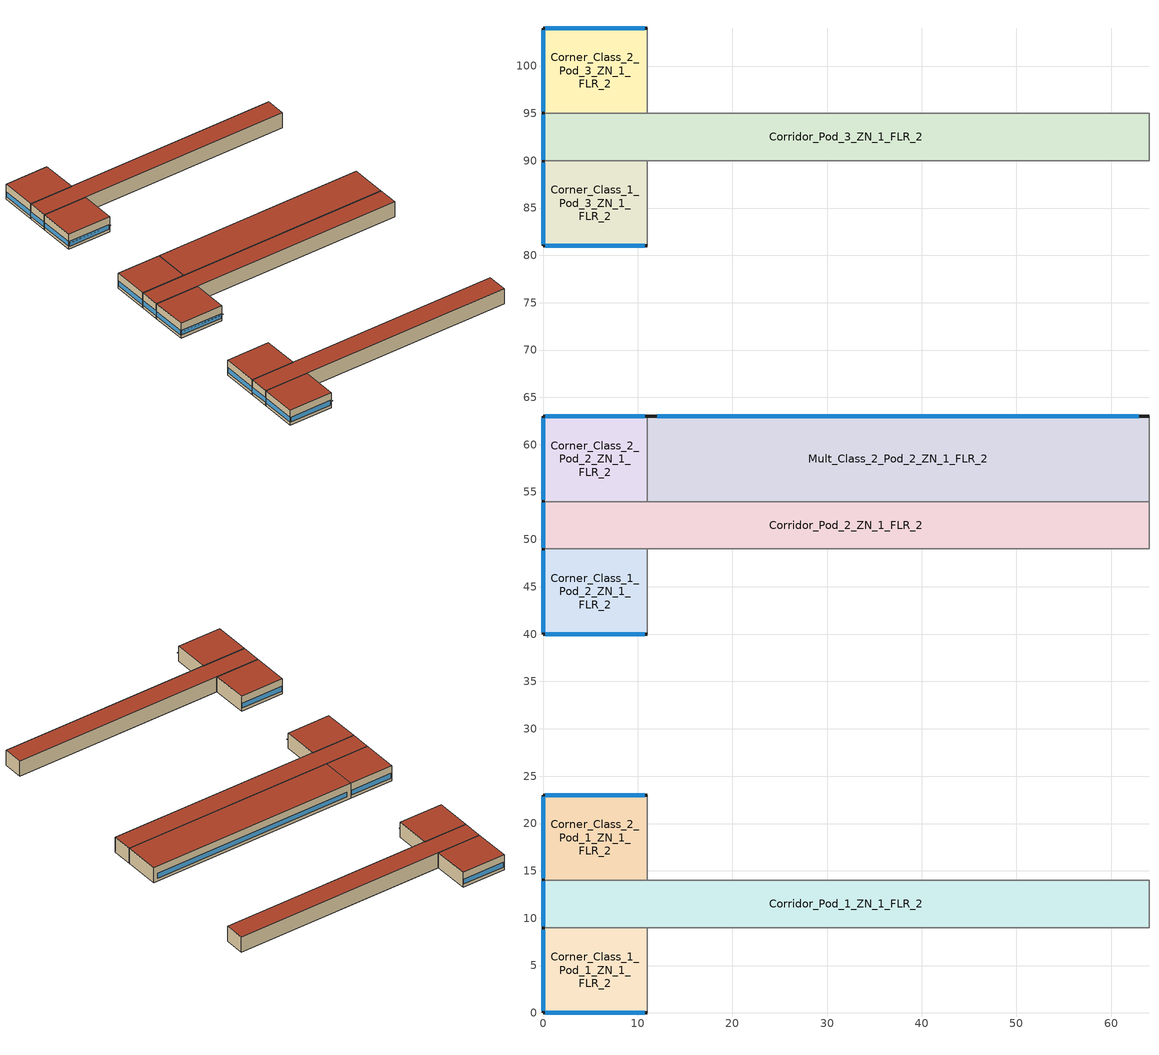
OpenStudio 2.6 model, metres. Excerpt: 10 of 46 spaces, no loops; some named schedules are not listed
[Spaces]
Corner_Class_2_Pod_3_ZN_1_FLR_2
 floor to Corner_Class_2_Pod_3_ZN_1_FLR_1: 11,104 11,95 0,95 0,104 z4
 wall outside (BTAP-Ext-Wall-Mass:U-0.21-:{ "cond"=>0.215}): 11,104 0,104 0,95 z4:8
 wall to Corridor_Pod_3_ZN_1_FLR_2: 0,95 11,95 z4:8
 wall to Mult_Class_2_Pod_3_ZN_1_FLR_2: 11,95 11,104 z4:8
 window: 10.76,104 0.24,104 / 0,103.8 0,95.2 z4.79:6.04
 roof outside (BTAP-Ext-Roof-Metal:U-0.138-:{ "cond"=>0.121}): 11,95 11,104 0,104 0,95 z8
Corridor_Pod_1_ZN_1_FLR_2
 floor to Corridor_Pod_1_ZN_1_FLR_1: 64,14 64,9 0,9 0,14 z4
 wall outside (BTAP-Ext-Wall-Mass:U-0.21-:{ "cond"=>0.215}): 0,14 0,9 z4:8
 wall to Corner_Class_1_Pod_1_ZN_1_FLR_2: 0,9 11,9 z4:8
 wall to Mult_Class_1_Pod_1_ZN_1_FLR_2: 11,9 64,9 z4:8
 wall to Corner_Class_2_Pod_1_ZN_1_FLR_2: 11,14 0,14 z4:8
 wall to Lobby_ZN_1_FLR_2: 64,9 64,14 z4:8
 wall to Mult_Class_2_Pod_1_ZN_1_FLR_2: 64,14 11,14 z4:8
 window: 0,13.88 0,9.12 z4.79:6.05
 roof outside (BTAP-Ext-Roof-Metal:U-0.138-:{ "cond"=>0.121}): 64,9 64,14 0,14 0,9 z8
Corner_Class_1_Pod_3_ZN_1_FLR_2
 floor to Corner_Class_1_Pod_3_ZN_1_FLR_1: 11,90 11,81 0,81 0,90 z4
 wall outside (BTAP-Ext-Wall-Mass:U-0.21-:{ "cond"=>0.215}): 0,90 0,81 11,81 z4:8
 wall to Mult_Class_1_Pod_3_ZN_1_FLR_2: 11,81 11,90 z4:8
 wall to Corridor_Pod_3_ZN_1_FLR_2: 11,90 0,90 z4:8
 window: 0.24,81 10.76,81 / 0,89.8 0,81.2 z4.79:6.04
 roof outside (BTAP-Ext-Roof-Metal:U-0.138-:{ "cond"=>0.121}): 11,81 11,90 0,90 0,81 z8
Corner_Class_2_Pod_1_ZN_1_FLR_2
 floor to Corner_Class_2_Pod_1_ZN_1_FLR_1: 11,23 11,14 0,14 0,23 z4
 wall outside (BTAP-Ext-Wall-Mass:U-0.21-:{ "cond"=>0.215}): 11,23 0,23 0,14 z4:8
 wall to Mult_Class_2_Pod_1_ZN_1_FLR_2: 11,14 11,23 z4:8
 window: 10.76,23 0.24,23 / 0,22.8 0,14.2 z4.79:6.04
 roof outside (BTAP-Ext-Roof-Metal:U-0.138-:{ "cond"=>0.121}): 11,14 11,23 0,23 0,14 z8
Mult_Class_2_Pod_2_ZN_1_FLR_2
 floor to Mult_Class_2_Pod_2_ZN_1_FLR_1: 64,63 64,54 11,54 11,63 z4
 wall outside (BTAP-Ext-Wall-Mass:U-0.21-:{ "cond"=>0.215}): 64,63 11,63 z4:8
 wall to Corridor_Pod_2_ZN_1_FLR_2: 11,54 64,54 z4:8
 wall to Main_Corridor_ZN_1_FLR_2: 64,54 64,63 z4:8
 wall to Corner_Class_2_Pod_2_ZN_1_FLR_2: 11,63 11,54 z4:8
 window: 62.94,63 12.06,63 z4.79:6.04
 roof outside (BTAP-Ext-Roof-Metal:U-0.138-:{ "cond"=>0.121}): 64,54 64,63 11,63 11,54 z8
Corner_Class_1_Pod_1_ZN_1_FLR_2
 floor to Corner_Class_1_Pod_1_ZN_1_FLR_1: 11,9 11,0 0,0 0,9 z4
 wall outside (BTAP-Ext-Wall-Mass:U-0.21-:{ "cond"=>0.215}): 0,9 0,0 11,0 z4:8
 wall to Mult_Class_1_Pod_1_ZN_1_FLR_2: 11,0 11,9 z4:8
 window: 0.24,0 10.76,0 / 0,8.8 0,0.2 z4.79:6.04
 roof outside (BTAP-Ext-Roof-Metal:U-0.138-:{ "cond"=>0.121}): 11,0 11,9 0,9 0,0 z8
Corridor_Pod_3_ZN_1_FLR_2
 floor to Corridor_Pod_3_ZN_1_FLR_1: 64,95 64,90 0,90 0,95 z4
 wall outside (BTAP-Ext-Wall-Mass:U-0.21-:{ "cond"=>0.215}): 0,95 0,90 z4:8
 wall to Mult_Class_2_Pod_3_ZN_1_FLR_2: 64,95 11,95 z4:8
 wall to Bathrooms_ZN_1_FLR_2: 64,90 64,95 z4:8
 wall to Mult_Class_1_Pod_3_ZN_1_FLR_2: 11,90 64,90 z4:8
 window: 0,94.88 0,90.12 z4.79:6.05
 roof outside (BTAP-Ext-Roof-Metal:U-0.138-:{ "cond"=>0.121}): 64,90 64,95 0,95 0,90 z8
Corner_Class_1_Pod_2_ZN_1_FLR_2
 floor to Corner_Class_1_Pod_2_ZN_1_FLR_1: 11,49 11,40 0,40 0,49 z4
 wall outside (BTAP-Ext-Wall-Mass:U-0.21-:{ "cond"=>0.215}): 0,49 0,40 11,40 z4:8
 wall to Corridor_Pod_2_ZN_1_FLR_2: 11,49 0,49 z4:8
 wall to Mult_Class_1_Pod_2_ZN_1_FLR_2: 11,40 11,49 z4:8
 window: 0.24,40 10.76,40 / 0,48.8 0,40.2 z4.79:6.04
 roof outside (BTAP-Ext-Roof-Metal:U-0.138-:{ "cond"=>0.121}): 11,40 11,49 0,49 0,40 z8
Corridor_Pod_2_ZN_1_FLR_2
 floor to Corridor_Pod_2_ZN_1_FLR_1: 64,54 64,49 0,49 0,54 z4
 wall outside (BTAP-Ext-Wall-Mass:U-0.21-:{ "cond"=>0.215}): 0,54 0,49 z4:8
 wall to Mult_Class_1_Pod_2_ZN_1_FLR_2: 11,49 64,49 z4:8
 wall to Main_Corridor_ZN_1_FLR_2: 64,49 64,54 z4:8
 wall to Corner_Class_2_Pod_2_ZN_1_FLR_2: 11,54 0,54 z4:8
 window: 0,53.88 0,49.12 z4.79:6.05
 roof outside (BTAP-Ext-Roof-Metal:U-0.138-:{ "cond"=>0.121}): 64,49 64,54 0,54 0,49 z8
Corner_Class_2_Pod_2_ZN_1_FLR_2
 floor to Corner_Class_2_Pod_2_ZN_1_FLR_1: 11,63 11,54 0,54 0,63 z4
 wall outside (BTAP-Ext-Wall-Mass:U-0.21-:{ "cond"=>0.215}): 11,63 0,63 0,54 z4:8
 window: 10.76,63 0.24,63 / 0,62.8 0,54.2 z4.79:6.04
 roof outside (BTAP-Ext-Roof-Metal:U-0.138-:{ "cond"=>0.121}): 11,54 11,63 0,63 0,54 z8
shading: 10.97,40 0.03,40 0.03,39.54 10.97,39.54 z6.07; 10.97,0 0.03,0 0.03,-0.46 10.97,-0.46 z6.07; 10.97,81 0.03,81 0.03,80.54 10.97,80.54 z6.07
[Site]
Edmonton Intl AP: Latitude {deg}=53.31; Longitude {deg}=-113.579; Time Zone {hr}=-7; Elevation {m}=723.3; Terrain=City
[Building]
SecondarySchool-CAN_AB_Edmonton.Intl.AP.711230_CWEC2016.epw created: 2019-07-24 20:55:42 +0000: North Axis {deg}=0; Default Construction Set=BTAP-Mass at hdd = 5120.0; Standards Number of Stories=2; Standards Number of Above Ground Stories=2; Standards Building Type=NECB2017_SecondarySchool
[ClimateZones]
Climate Zone Institution Name 1=ASHRAE; Climate Zone Document Name 1=ANSI/ASHRAE Standard 169; Climate Zone Document Year 1=2006; Climate Zone Institution Name 2=CEC; Climate Zone Document Name 2=California Climate Zone Descriptions; Climate Zone Document Year 2=1995
[Site:WaterMainsTemperature]
Calculation Method=Correlation; Annual Average Outdoor Air Temperature {C}=2.68333; Maximum Difference In Monthly Average Outdoor Air Temperatures {deltaC}=28.8
[Site:GroundTemperature:BuildingSurface]
19.527, 19.502, 19.536, 19.598, 20.002, 21.64, 22.225, 22.375, 21.449, 20.121, 19.802, 19.633
[SizingPeriod:DesignDay] Barometric Pressure {Pa}=92932; Sky Clearness=0; Rain Indicator=0; Snow Indicator=0; Day of Month=21; Daylight Saving Time Indicator=0; Humidity Indicating Type=Wetbulb; Dry-Bulb Temperature Range Modifier Type=DefaultMultipliers
Name | Maximum Dry-Bulb Temperature {C} | Daily Dry-Bulb Temperature Range {deltaC} | Humidity Indicating Conditions at Maximum Dry-Bulb | Wind Speed {m/s} | Wind Direction {deg} | Month | Day Type | Solar Model Indicator | ASHRAE Taub | ASHRAE Taud
Edmonton Intl AP Ann Htg 99.6% Condns DB | -32.6 | 0 | -32.6 | 2.1 | 180 | 1 | WinterDesignDay | ASHRAEClearSky
Edmonton Intl AP Ann Clg .4% Condns DB=>MWB | 27.8 | 12.5 | 17.9 | 3.8 | 150 | 7 | SummerDesignDay | ASHRAETau | 0.353 | 2.421
[Material:NoMass] Roughness=Smooth; Thermal Absorptance=0.9; Solar Absorptance=0.7
Name | Thermal Resistance {m2-K/W} | Visible Absorptance
Typical Carpet Pad | 0.21648 | 0.8
Typical Insulation 1 | 5.91238 | 0.7
Typical Insulation 2 | 4.49096 | 0.7
Typical Insulation 3 | 7.24636 | 0.7
Typical Carpet Pad 2 | 1.25503 | 0.8
Typical Carpet Pad 3 | 3.45515 | 0.8
Typical Insulation 4 | 0.526298 | 0.7
Typical Insulation 5 | 0.526316 | 0.7
Typical Insulation 6 R-24.87 | 4.38022 | 0.7
Typical Insulation 6 R-46.93 | 8.26445 | 0.7
[Material]
Name | Roughness | Thickness {m} | Conductivity {W/m-K} | Density {kg/m3} | Specific Heat {J/kg-K} | Thermal Absorptance | Solar Absorptance | Visible Absorptance
100mm Normalweight concrete floor | MediumSmooth | 0.1016 | 2.31 | 2322 | 832
G01 13mm gypsum board | Smooth | 0.0127 | 0.16 | 800 | 1090 | 0.9 | 0.7 | 0.5
G05 25mm wood | MediumSmooth | 0.0254 | 0.15 | 608 | 1630 | 0.9 | 0.5 | 0.5
4 in. Normalweight Concrete Floor | MediumRough | 0.1016 | 2.31 | 2322 | 832 | 0.9 | 0.7 | 0.7
1IN Stucco; 1IN Stucco 1 | Smooth | 0.0253 | 0.6918 | 1858 | 837 | 0.9 | 0.7 | 0.92
8IN CONCRETE HW RefBldg; 8IN CONCRETE HW RefBldg 1 | Rough | 0.2032 | 1.311 | 2240 | 836.8 | 0.9 | 0.7 | 0.7
1/2IN Gypsum; 1/2IN Gypsum 1 | Smooth | 0.0127 | 0.16 | 784.9 | 830 | 0.9 | 0.4 | 0.4
Metal Roof Surface; F08 Metal surface; Metal Roof Surface 1 | Smooth | 0.0008 | 45.28 | 7824 | 500 | 0.9 | 0.7 | 0.7
6 in. Normalweight Concrete Floor | MediumRough | 0.1524 | 2.31 | 2322 | 832 | 0.9 | 0.7 | 0.7
[Construction]
BTAP-Int-Floor: 100mm Normalweight concrete floor, Typical Carpet Pad
BTAP-Int-Wall: G01 13mm gypsum board, G01 13mm gypsum board
BTAP-Int-Ceiling: Typical Carpet Pad, 100mm Normalweight concrete floor
BTAP-Ext-DaylightDiffuser: SimpleGlazing
BTAP-Int-Door: G05 25mm wood
BTAP-Ext-Floor-Mass:U-0.162: Typical Insulation 1, 4 in. Normalweight Concrete Floor, Typical Carpet Pad
BTAP-Ext-Wall-Mass:U-0.21: 1IN Stucco, 8IN CONCRETE HW RefBldg, Typical Insulation 2, 1/2IN Gypsum
BTAP-Ext-Roof-Metal:U-0.138: Metal Roof Surface, Typical Insulation 3
BTAP-Grnd-Floor-Mass:U-0.757: 6 in. Normalweight Concrete Floor, Typical Carpet Pad 2
BTAP-Grnd-Roof-Mass:U-0.284: 6 in. Normalweight Concrete Floor, Typical Carpet Pad 3
BTAP-Ext-Door:U-1.9000000000000001: F08 Metal surface, Typical Insulation 4
BTAP-Ext-OverHeadDoor:U-1.9000000000000001: Typical Insulation 5
BTAP-Ext-DaylightDiffuser:U=0.190 SHGC=0.600: SimpleGlazing:U=0.190 SHGC=0.600
BTAP-Ext-Wall-Mass:U-0.21-:{ "cond"=>0.215}: 1IN Stucco 1, 8IN CONCRETE HW RefBldg 1, Typical Insulation 6 R-24.87, 1/2IN Gypsum 1
BTAP-Ext-Roof-Metal:U-0.138-:{ "cond"=>0.121}: Metal Roof Surface 1, Typical Insulation 6 R-46.93
[DefaultConstructionSet]
BTAP-Mass at hdd = 5120.0: Default Exterior Surface Constructions=BTAP-Mass at hdd = 5120.0; Default Interior Surface Constructions=Default Surface Constructions 2; Default Ground Contact Surface Constructions=BTAP-Mass at hdd = 5120.0 1; Default Exterior SubSurface Constructions=BTAP-Mass at hdd = 5120.0; Default Interior SubSurface Constructions=Default Sub Surface Constructions 2; Interior Partition Construction=BTAP-Int-Door
[DefaultSurfaceConstructions]
Name | Floor Construction | Wall Construction | Roof Ceiling Construction
Default Surface Constructions 2 | BTAP-Int-Floor | BTAP-Int-Wall | BTAP-Int-Ceiling
BTAP-Mass at hdd = 5120.0 | BTAP-Ext-Floor-Mass:U-0.162 | BTAP-Ext-Wall-Mass:U-0.21 | BTAP-Ext-Roof-Metal:U-0.138
BTAP-Mass at hdd = 5120.0 1 | BTAP-Grnd-Floor-Mass:U-0.757 | BTAP-Grnd-Roof-Mass:U-0.284 | BTAP-Grnd-Roof-Mass:U-0.284
[DefaultSubSurfaceConstructions]
Name | Fixed Window Construction | Operable Window Construction | Door Construction | Glass Door Construction | Overhead Door Construction | Skylight Construction | Tubular Daylight Dome Construction | Tubular Daylight Diffuser Construction
Default Sub Surface Constructions 2 | BTAP-Ext-DaylightDiffuser | BTAP-Ext-DaylightDiffuser | BTAP-Int-Door
BTAP-Mass at hdd = 5120.0 | BTAP-Ext-DaylightDiffuser:U=0.190 SHGC=0.600 | BTAP-Ext-DaylightDiffuser:U=0.190 SHGC=0.600 | BTAP-Ext-Door:U-1.9000000000000001 | BTAP-Ext-DaylightDiffuser:U=0.190 SHGC=0.600 | BTAP-Ext-OverHeadDoor:U-1.9000000000000001 | BTAP-Ext-DaylightDiffuser:U=0.190 SHGC=0.600 | BTAP-Ext-DaylightDiffuser:U=0.190 SHGC=0.600 | BTAP-Ext-DaylightDiffuser:U=0.190 SHGC=0.600
[WindowMaterial:SimpleGlazingSystem] Solar Heat Gain Coefficient=0.3; Visible Transmittance=0.21
Name | U-Factor {W/m2-K}
SimpleGlazing | 2.2
SimpleGlazing:U=0.190 SHGC=0.600 | 1.9
[Space] Building Story=Building Story 2; Part of Total Floor Area=Yes
Name | Space Type | Thermal Zone
Corner_Class_2_Pod_3_ZN_1_FLR_2; Corner_Class_2_Pod_1_ZN_1_FLR_2; Corner_Class_2_Pod_2_ZN_1_FLR_2 | Space Function Classroom/Lecture hall/Training room other | ALL_ST=Classroom/Lecture hall/Training room other_FL=Building Story 2_SCH=D
Corridor_Pod_1_ZN_1_FLR_2; Corridor_Pod_2_ZN_1_FLR_2; Corridor_Pod_3_ZN_1_FLR_2 | Space Function Corridor/Transition area other-sch-D | WILD_ST=Corridor/Transition area other-sch-D_FL=Building Story 2_SCH=D 1
Corner_Class_1_Pod_3_ZN_1_FLR_2; Corner_Class_1_Pod_1_ZN_1_FLR_2; Corner_Class_1_Pod_2_ZN_1_FLR_2 | Space Function Classroom/Lecture hall/Training room other | ALL_ST=Classroom/Lecture hall/Training room other_FL=Building Story 2_SCH=D 3
Mult_Class_2_Pod_2_ZN_1_FLR_2 | Space Function Classroom/Lecture hall/Training room other | ALL_ST=Classroom/Lecture hall/Training room other_FL=Building Story 2_SCH=D 2
[BuildingStory]
Building Story 2: Nominal Z Coordinate {m}=4
[SpaceType] Standards Building Type=Space Function
Name | Default Schedule Set | Design Specification Outdoor Air Object | Standards Space Type
Space Function Classroom/Lecture hall/Training room other | Space Function Classroom/Lecture hall/Training room other Schedule Set | Space Function Classroom/Lecture hall/Training room other Ventilation | Classroom/Lecture hall/Training room other
Space Function Corridor/Transition area other-sch-D | Space Function Corridor/Transition area other-sch-D Schedule Set | Space Function Corridor/Transition area other-sch-D Ventilation | Corridor/Transition area other-sch-D
[People:Definition] Number of People Calculation Method=People/Area; Fraction Radiant=0.3
Name | People per Space Floor Area {person/m2}
Space Function Classroom/Lecture hall/Training room other People Definition | 0.133382
Space Function Corridor/Transition area other-sch-D People Definition | 0.0100036
[People] Work Efficiency Schedule=Work Efficiency Schedule; Clothing Insulation Schedule=Clothing Schedule; Air Velocity Schedule=Air Velocity Schedule; Multiplier=1
Name | People Definition | Space or SpaceType
Space Function Classroom/Lecture hall/Training room other People | Space Function Classroom/Lecture hall/Training room other People Definition | Space Function Classroom/Lecture hall/Training room other
Space Function Corridor/Transition area other-sch-D People | Space Function Corridor/Transition area other-sch-D People Definition | Space Function Corridor/Transition area other-sch-D
[Lights:Definition] Design Level Calculation Method=Watts/Area; Fraction Radiant=0.5; Fraction Visible=0.2
Name | Watts per Space Floor Area {W/m2}
Space Function Classroom/Lecture hall/Training room other Lights Definition-new | 7.6
Space Function Corridor/Transition area other-sch-D Lights Definition-new | 4.4
[Lights] Fraction Replaceable=1
Name | Lights Definition | Space or SpaceType
Space Function Classroom/Lecture hall/Training room other Lights | Space Function Classroom/Lecture hall/Training room other Lights Definition-new | Space Function Classroom/Lecture hall/Training room other
Space Function Corridor/Transition area other-sch-D Lights | Space Function Corridor/Transition area other-sch-D Lights Definition-new | Space Function Corridor/Transition area other-sch-D
[ElectricEquipment:Definition]
Space Function Classroom/Lecture hall/Training room other Elec Equip Definition - 30.0 percent reduction: Design Level Calculation Method=Watts/Area; Watts per Space Floor Area {W/m2}=3.50127; Fraction Radiant=0.5
[ElectricEquipment]
Space Function Classroom/Lecture hall/Training room other Elec Equip 30.0 percent reduction: Electric Equipment Definition=Space Function Classroom/Lecture hall/Training room other Elec Equip Definition - 30.0 percent reduction; Space or SpaceType=Space Function Classroom/Lecture hall/Training room other
[DesignSpecification:OutdoorAir] Outdoor Air Method=Sum; Outdoor Air Flow per Person {m3/s-person}=0; Outdoor Air Flow Rate {m3/s}=0; Outdoor Air Flow Air Changes per Hour {1/hr}=0
Name | Outdoor Air Flow per Floor Area {m3/s-m2}
Space Function Classroom/Lecture hall/Training room other Ventilation | 0.00278384
Space Function Corridor/Transition area other-sch-D Ventilation | 0.0003048
[DefaultScheduleSet] Number of People Schedule=NECB-D-Occupancy; People Activity Level Schedule=NECB-Activity; Electric Equipment Schedule=NECB-D-Electric-Equipment; Infiltration Schedule=Always On
Name | Lighting Schedule
Space Function Classroom/Lecture hall/Training room other Schedule Set | NECB-D-Occupancy-NECB-D-Lighting-0.5-0.0-0.67-Light Ruleset
Space Function Corridor/Transition area other-sch-D Schedule Set | NECB-D-Lighting
[ThermostatSetpoint:DualSetpoint] Heating Setpoint Temperature Schedule=NECB-D-Thermostat Setpoint-Heating; Cooling Setpoint Temperature Schedule=NECB-D-Thermostat Setpoint-Cooling
Space Function Classroom/Lecture hall/Training room other Thermostat 50; Space Function Classroom/Lecture hall/Training room other Thermostat 52; Space Function Classroom/Lecture hall/Training room other Thermostat 55; Space Function Corridor/Transition area other-sch-D Thermostat 20
[SpaceInfiltration:DesignFlowRate] Schedule=Always On Discrete; Design Flow Rate Calculation Method=Flow/ExteriorArea; Flow per Exterior Surface Area {m3/s-m2}=0.000240807; Constant Term Coefficient=0; Temperature Term Coefficient=0; Velocity Term Coefficient=0.224; Velocity Squared Term Coefficient=0
Name | Space or SpaceType
Corner_Class_1_Pod_1_ZN_1_FLR_2 Infiltration | Corner_Class_1_Pod_1_ZN_1_FLR_2
Corner_Class_1_Pod_2_ZN_1_FLR_2 Infiltration | Corner_Class_1_Pod_2_ZN_1_FLR_2
Corner_Class_1_Pod_3_ZN_1_FLR_2 Infiltration | Corner_Class_1_Pod_3_ZN_1_FLR_2
Corner_Class_2_Pod_1_ZN_1_FLR_2 Infiltration | Corner_Class_2_Pod_1_ZN_1_FLR_2
Corner_Class_2_Pod_2_ZN_1_FLR_2 Infiltration | Corner_Class_2_Pod_2_ZN_1_FLR_2
Corner_Class_2_Pod_3_ZN_1_FLR_2 Infiltration | Corner_Class_2_Pod_3_ZN_1_FLR_2
Corridor_Pod_1_ZN_1_FLR_2 Infiltration | Corridor_Pod_1_ZN_1_FLR_2
Corridor_Pod_2_ZN_1_FLR_2 Infiltration | Corridor_Pod_2_ZN_1_FLR_2
Corridor_Pod_3_ZN_1_FLR_2 Infiltration | Corridor_Pod_3_ZN_1_FLR_2
Mult_Class_2_Pod_2_ZN_1_FLR_2 Infiltration | Mult_Class_2_Pod_2_ZN_1_FLR_2
[ThermalZone] Use Ideal Air Loads=No
Name | Thermostat
ALL_ST=Classroom/Lecture hall/Training room other_FL=Building Story 2_SCH=D | Space Function Classroom/Lecture hall/Training room other Thermostat 50
ALL_ST=Classroom/Lecture hall/Training room other_FL=Building Story 2_SCH=D 2 | Space Function Classroom/Lecture hall/Training room other Thermostat 52
ALL_ST=Classroom/Lecture hall/Training room other_FL=Building Story 2_SCH=D 3 | Space Function Classroom/Lecture hall/Training room other Thermostat 55
WILD_ST=Corridor/Transition area other-sch-D_FL=Building Story 2_SCH=D 1 | Space Function Corridor/Transition area other-sch-D Thermostat 20
[HeatExchanger:AirToAir:SensibleAndLatent] Availability Schedule=Always On Discrete; Nominal Supply Air Flow Rate {m3/s}=autosize; Sensible Effectiveness at 100% Heating Air Flow=0.5; Latent Effectiveness at 100% Heating Air Flow=0.5; Sensible Effectiveness at 75% Heating Air Flow=0.5; Latent Effectiveness at 75% Heating Air Flow=0.5; Sensible Effectiveness at 100% Cooling Air Flow=0.5; Latent Effectiveness at 100% Cooling Air Flow=0.5; Sensible Effectiveness at 75% Cooling Air Flow=0.5; Latent Effectiveness at 75% Cooling Air Flow=0.5; Supply Air Outlet Temperature Control=Yes; Heat Exchanger Type=Rotary; Frost Control Type=ExhaustOnly; Threshold Temperature {C}=-23.3; Initial Defrost Time Fraction=0.167; Rate of Defrost Time Fraction Increase {1/K}=1.44; Economizer Lockout=Yes
Name | Nominal Electric Power {W}
Sys_4_PSZ_WET_ST=Washroom - other-sch-D_FL=Building Story 1_SCHD ERV | 141.851
Sys_4_PSZ_WILD_ST=Corridor/Transition area other-sch-D_FL=Building Story 2_SCH=D ERV | 1118.1
[SetpointManager:OutdoorAirPretreat] Minimum Setpoint Temperature {C}=-99; Maximum Setpoint Temperature {C}=99; Minimum Setpoint Humidity Ratio {kgWater/kgDryAir}=1e-05; Maximum Setpoint Humidity Ratio {kgWater/kgDryAir}=1
Setpoint Manager Outdoor Air Pretreat 1; Setpoint Manager Outdoor Air Pretreat 2; Setpoint Manager Outdoor Air Pretreat 3; Setpoint Manager Outdoor Air Pretreat 4; Setpoint Manager Outdoor Air Pretreat 5; Setpoint Manager Outdoor Air Pretreat 6; Setpoint Manager Outdoor Air Pretreat 7; Setpoint Manager Outdoor Air Pretreat 8; Setpoint Manager Outdoor Air Pretreat 9; Setpoint Manager Outdoor Air Pretreat 10; Setpoint Manager Outdoor Air Pretreat 11; Setpoint Manager Outdoor Air Pretreat 12; Setpoint Manager Outdoor Air Pretreat 13; Setpoint Manager Outdoor Air Pretreat 14; Setpoint Manager Outdoor Air Pretreat 15; Setpoint Manager Outdoor Air Pretreat 16; Setpoint Manager Outdoor Air Pretreat 17; Setpoint Manager Outdoor Air Pretreat 18; Setpoint Manager Outdoor Air Pretreat 19; Setpoint Manager Outdoor Air Pretreat 20
[AvailabilityManager:NightCycle] Control Type=CycleOnAny; Thermostat Tolerance {deltaC}=1; Cycling Run Time {s}=3600
Availability Manager Night Cycle 1; Availability Manager Night Cycle 2; Availability Manager Night Cycle 3; Availability Manager Night Cycle 4; Availability Manager Night Cycle 5; Availability Manager Night Cycle 6; Availability Manager Night Cycle 7; Availability Manager Night Cycle 8; Availability Manager Night Cycle 9; Availability Manager Night Cycle 10; Availability Manager Night Cycle 11; Availability Manager Night Cycle 12; Availability Manager Night Cycle 13; Availability Manager Night Cycle 14; Availability Manager Night Cycle 15; Availability Manager Night Cycle 16; Availability Manager Night Cycle 17; Availability Manager Night Cycle 18; Availability Manager Night Cycle 19; Availability Manager Night Cycle 20
[Schedule:Ruleset]
NECB-Activity: Default Day Schedule=NECB-Activity Default; Summer Design Day Schedule=NECB-Activity Summer Design Day; Winter Design Day Schedule=NECB-Activity Winter Design Day
Always On: Default Day Schedule=Always On Default
NECB-D-Occupancy: Default Day Schedule=NECB-D-Occupancy Default
NECB-D-Occupancy-NECB-D-Lighting-0.5-0.0-0.67-Light Ruleset: Default Day Schedule=NECB-D-Occupancy-NECB-D-Lighting-0.5-0.0-0.67-Light Default
NECB-D-Electric-Equipment: Default Day Schedule=NECB-D-Electric-Equipment Default
NECB-D-Thermostat Setpoint-Heating: Default Day Schedule=NECB-D-Thermostat Setpoint-Heating Default
NECB-D-Thermostat Setpoint-Cooling: Default Day Schedule=NECB-D-Thermostat Setpoint-Cooling Default
[Schedule:Constant]
Always On Discrete: Value=1
